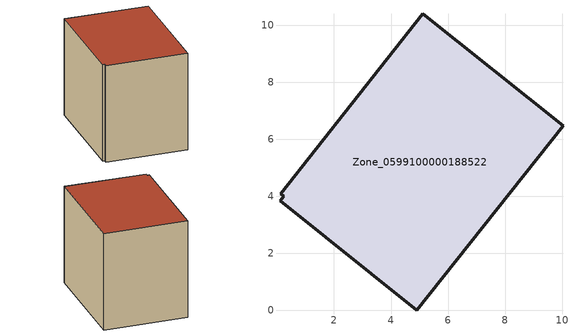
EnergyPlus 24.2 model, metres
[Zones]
Zone_0599100000188522
 floor ground (C_G): 10.03,6.47 4.91,0 0.11,3.84 0.24,4 0.13,4.09 5.11,10.4 z0.5
 wall outside (C_F): 10.03,6.47 5.11,10.4 0.13,4.09 0.24,4 0.11,3.84 4.91,0 10.03,6.47 z0.5:8.06
 roof outside (C_R): 4.91,0 10.03,6.47 5.11,10.4 0.13,4.09 0.24,4 0.11,3.84 z8.06
[BUILDING]
Pand.0599100000188522: North Axis=0; Terrain=City; Loads Convergence Tolerance Value=0.04; Temperature Convergence Tolerance Value=0.4; Solar Distribution=FullExterior; Maximum Number of Warmup Days=25; Minimum Number of Warmup Days=1
[Site:Location]
Rotterdam.The.Hague.AP_ZH_NLD Design_Conditions: Latitude=51.96; Longitude=4.45; Time Zone=1; Elevation=-4.5
[SITE:GROUNDTEMPERATURE:BUILDINGSURFACE]
18, 18, 18, 18, 18, 18, 18, 18, 18, 18, 18, 18
[MATERIAL] Thermal Absorptance=0.9; Solar Absorptance=0.7; Visible Absorptance=0.7
Name | Roughness | Thickness | Conductivity | Density | Specific Heat
G.TC.1965-1974 | MediumSmooth | 0.15 | 0.882353 | 540 | 1210
F.TC.1965-1974 | Rough | 0.3 | 0.697674 | 1920 | 840
R.TC.1965-1974 | MediumRough | 0.2 | 0.232558 | 1500 | 1000
[CONSTRUCTION]
C_G: G.TC.1965-1974
C_F: F.TC.1965-1974
C_R: R.TC.1965-1974
[ZONE]
Zone_0599100000188522: Type=1; Multiplier=1; Ceiling Height=Autocalculate; Volume=Autocalculate; Floor Area=autocalculate; Part of Total Floor Area=Yes
[ZONEINFILTRATION:DESIGNFLOWRATE]
Infil_Zone_0599100000188522: Zone or ZoneList or Space or SpaceList=Zone_0599100000188522; Schedule=AlwaysOn; Design Flow Rate Calculation Method=Flow/Area; Flow Rate per Floor Area=0.003; Constant Term Coefficient=1; Temperature Term Coefficient=0; Velocity Term Coefficient=0; Velocity Squared Term Coefficient=0
[HVACTEMPLATE:ZONE:IDEALLOADSAIRSYSTEM]
Zone_0599100000188522: Maximum Heating Supply Air Temperature=50; Minimum Cooling Supply Air Temperature=13; Maximum Heating Supply Air Humidity Ratio=0.0156; Minimum Cooling Supply Air Humidity Ratio=0.0077; Heating Limit=NoLimit; Cooling Limit=NoLimit; Dehumidification Control Type=ConstantSensibleHeatRatio; Cooling Sensible Heat Ratio=0.7; Dehumidification Setpoint=60; Humidification Control Type=None; Humidification Setpoint=30; Outdoor Air Method=None; Outdoor Air Flow Rate per Person=0.00944; Outdoor Air Flow Rate per Zone Floor Area=0; Outdoor Air Flow Rate per Zone=0; Demand Controlled Ventilation Type=None; Outdoor Air Economizer Type=NoEconomizer; Heat Recovery Type=None; Sensible Heat Recovery Effectiveness=0.7; Latent Heat Recovery Effectiveness=0.65
[ZONECONTROL:THERMOSTAT]
ThermostatControl_Zone_0599100000188522: Zone or ZoneList=Zone_0599100000188522; Control Type Schedule=DualSetpointControlType; Control 1=Thermostat_Zone_0599100000188522; Temperature Difference Between Cutout And Setpoint=0
[THERMOSTATSETPOINT:DUALSETPOINT]
Thermostat_Zone_0599100000188522: Heating Setpoint Temperature Schedule=HeatingSetpoint_Zone_0599100000188522; Cooling Setpoint Temperature Schedule=CoolingSetpoint_Zone_0599100000188522
[SCHEDULE:COMPACT]
HeatingSetpoint_Zone_0599100000188522: Through: 12/31, For: AllDays, Until: 24:00, 21
CoolingSetpoint_Zone_0599100000188522: Through: 12/31, For: AllDays, Until: 24:00, 24
DualSetpointControlType: Through: 12/31, For: AllDays, Until: 24:00, 4
AlwaysOn: Through: 12/31, For: AllDays, Until: 24:00, 1
